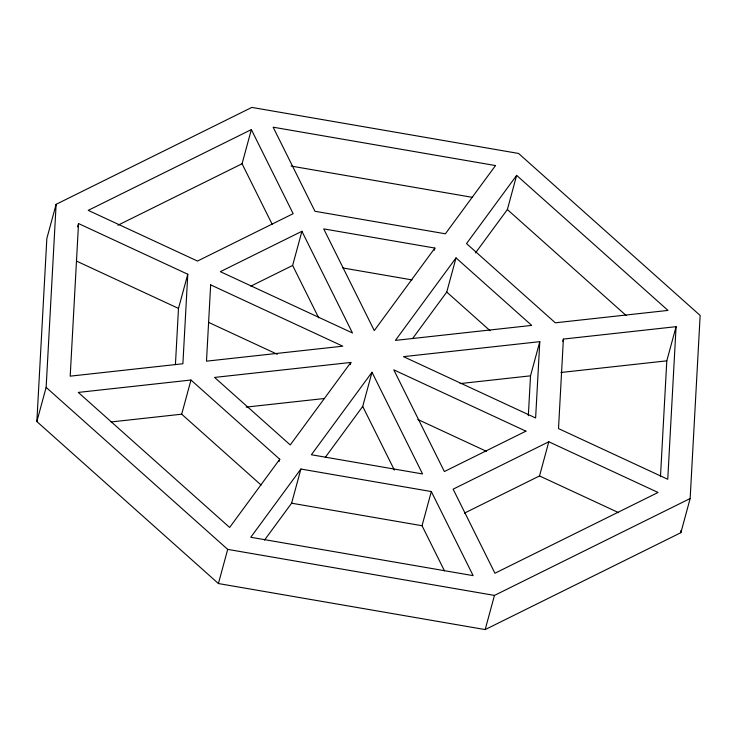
<?xml version="1.0" encoding="UTF-8"?>
<svg xmlns="http://www.w3.org/2000/svg" width="737" height="737" viewBox="0 0 737 737"><rect width="100%" height="100%" fill="white"/><g stroke="black" fill="none" stroke-linecap="round" stroke-linejoin="round"><path stroke-width="1.11" d="M36.85 421.546L46.846 238.475L56.123 204.315L251.824 107.418L518.581 153.453L700.15 315.454L690.154 498.525L680.877 532.685L485.176 629.582L218.419 583.547L36.85 421.546L46.136 387.376L56.123 204.315M78.527 223.56L70.199 376.156L182.896 363.756L187.778 274.247L78.527 223.56L77.634 226.858M175.424 364.649L178.492 308.416L187.778 274.247M528.337 415.696L530.511 375.833L539.788 341.664L403.498 356.653L535.624 417.962L539.788 341.664M563.39 339.075L558.508 428.584L667.75 479.28L676.078 326.675L563.39 339.075L562.792 341.277M660.472 476.728L666.801 360.844L676.078 326.675M680.877 532.685L680.997 530.4M272.146 224.26L242.068 163.761L251.354 129.592L88.228 210.358L197.479 261.055L293.16 213.675L251.354 129.592M261.082 485.029L181.698 414.194L190.984 380.025L78.288 392.416L229.631 527.452L279.756 459.234L190.984 380.025M318.679 317.84L292.635 265.458L301.912 231.289L220.354 271.667L352.479 332.977L301.912 231.289M218.419 583.547L227.696 549.378L46.136 387.376M279.157 461.436L279.756 459.234M264.519 540.083L291.612 503.205L300.889 469.036L431.32 491.551L473.136 575.634L250.773 537.264L300.889 469.036M350.268 364.649L350.867 362.438L214.578 377.427L290.249 444.945L350.867 362.438M325.257 457.41L362.724 406.419L372.001 372.249L422.568 473.946L311.382 454.757L372.001 372.249M434.296 250.276L434.894 248.074L323.718 228.885L374.276 330.581L434.894 248.074M412.692 338.403L446.751 292.055L456.028 257.886L531.699 325.404L395.41 340.393L456.028 257.886M475.531 252.874L507.369 209.548L516.646 175.378L667.998 310.415L555.302 322.806L466.53 243.597L516.646 175.378M444.475 570.843L422.043 525.721L431.32 491.551M485.176 629.582L494.463 595.413L690.154 498.525M464.421 513.136L539.521 475.945L548.807 441.776L658.058 492.473L494.932 573.239L453.126 489.156L548.807 441.776M117.929 225.227L242.068 163.761M250.829 286.149L292.635 265.458M111.121 421.951L181.698 414.194M246.186 407.1L324.547 398.487M460.091 383.581L530.511 375.833M560.931 372.489L666.801 360.844M291.097 166.065L472.62 197.387M342.797 267.955L412.001 279.894M291.612 503.205L422.043 525.721M227.696 549.378L494.463 595.413M76.528 261.101L178.492 308.416M208.654 322.41L277.315 354.276M417.815 419.473L486.475 451.33M539.521 475.945L618.601 512.639M507.369 209.548L626.22 315.593M446.751 292.055L490.114 330.738M362.724 406.419L394.387 470.105M210.653 284.869L206.489 361.167L342.779 346.178L210.653 284.869M495.513 165.567L445.388 233.795L314.957 211.279L273.151 127.197L495.513 165.567M525.932 431.163L444.365 471.542L393.807 369.854L525.932 431.163"/></g></svg>
